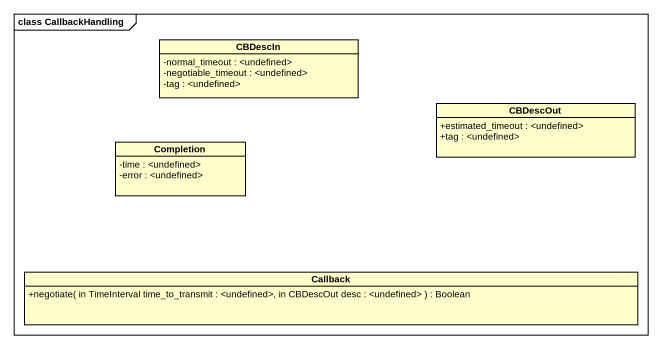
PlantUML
@startuml
mainframe class CallbackHandling
hide circle
hide empty members
skinparam classAttributeIconSize 0
class CBDescIn #FFFFCC {
  -normal_timeout : <undefined>
  -negotiable_timeout : <undefined>
  -tag : <undefined>
}
class CBDescOut #FFFFCC {
  +estimated_timeout : <undefined>
  +tag : <undefined>
}
class Completion #FFFFCC {
  -time : <undefined>
  -error : <undefined>
}
class Callback #FFFFCC {
  +negotiate( in TimeInterval time_to_transmit : <undefined>, in CBDescOut desc : <undefined> ) : Boolean
}
@enduml
